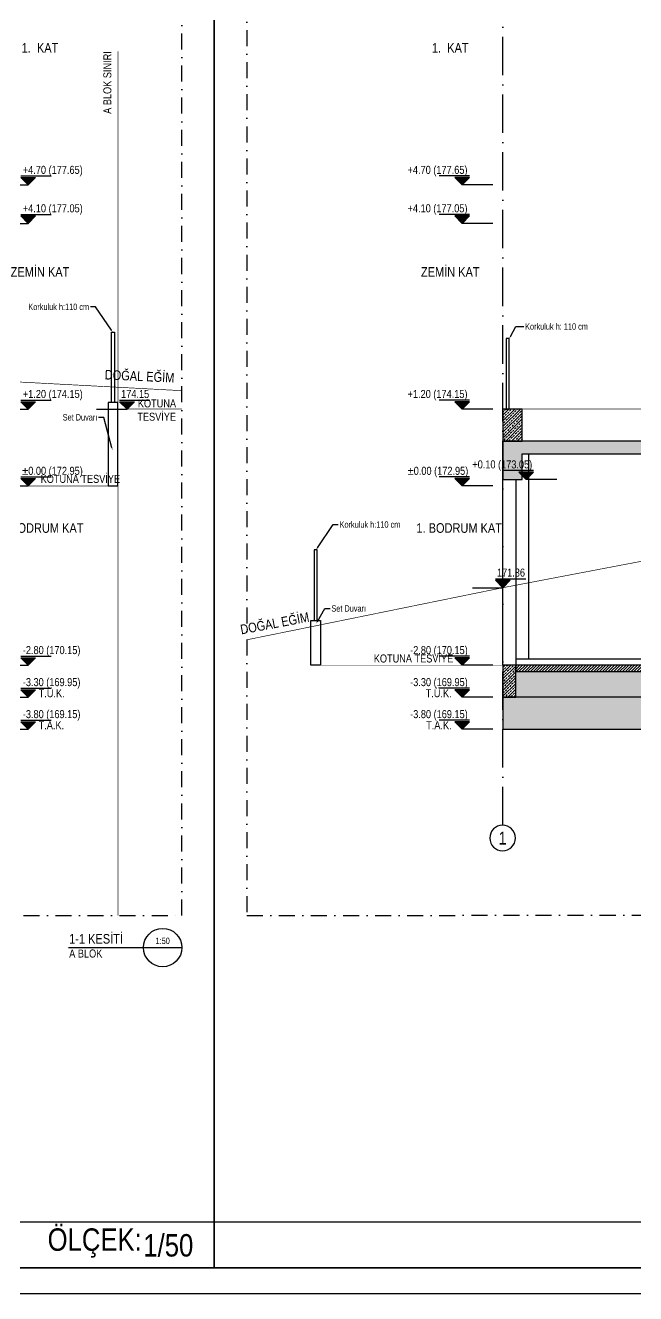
# Model space of a CAD drawing. Header units: millimetres. Extents: x 82776 to 137242, y 11666 to 27998.
# Drawn here: x 114808 to 115761, y 24998 to 26978 of the extents above; entities that cross this region are included whole.
import ezdxf
from ezdxf import colors
from ezdxf.entities.mleader import LeaderData, LeaderLine
from ezdxf.enums import TextEntityAlignment as Align
from ezdxf.math import Vec2, Vec3

# ---------------------------------------------------------------- set-up
doc = ezdxf.new("R2010")
doc.units = ezdxf.units.MM
for name, pattern in [('ACAD_ISO03W100', [30, 12, -18]), ('ACAD_ISO10W100', [18, 12, -3, 0, -3]), ('DASHDOT', [1, 0.5, -0.25, 0, -0.25]), ('DASHED', [15, 10, -5])]:
    doc.linetypes.add(name, pattern=pattern)
doc.layers.add('0_IFC_Blok Sınırı', color=32, linetype='ACAD_ISO03W100', lineweight=0)
for name, color, linetype in [('0_IFC_Elevation_4', 11, 'Continuous'), ('0_IFC_Elevation_5', 252, 'Continuous'), ('0_IFC_Grid', 14, 'ACAD_ISO10W100'), ('0_IFC_Grid_Text_100', 14, 'Continuous'), ('0_IFC_Hatch_Structure', 251, 'Continuous'), ('0_IFC_Legend_Text', 7, 'Continuous'), ('0_IFC_Legend_Viewport', 7, 'Continuous'), ('0_IFC_Notation_Level_50', 160, 'Continuous'), ('0_IFC_Notation_Section_50', 10, 'Continuous'), ('0_IFC_Text_Explanation_100', 231, 'Continuous'), ('0_IFC_Text_Explanation_50', 231, 'Continuous'), ('1_IFC_Concrete_Section', 50, 'Continuous'), ('2_IFC_Handrail', 181, 'Continuous'), ('2_IFC_Wall', 130, 'Continuous'), ('4_IFC_Floor_Cladding', 143, 'Continuous'), ('7_IFC_Landscape', 45, 'Continuous')]:
    doc.layers.add(name, color=color, linetype=linetype)
doc.styles.add('IFC_TEXT', font='ARIALN.TTF')

# ---------------------------------------------------------------- blocks, each defined once
blk = doc.blocks.new('*U2166')
blk.add_lwpolyline([(-739.4, 0), (0, 0), (0, 71.5), (-739.4, 71.5)], close=True)
at = {"layer": '0_IFC_Legend_Viewport', "transparency": 33554687}
blk.add_lwpolyline([(-3804.9, 2920), (0, 2920), (0, 0), (-3804.9, 0)], close=True, dxfattribs=at)
at = {"style": 'IFC_TEXT'}
for tag, p in [('PAFTA', (-2729.5, 17.9)), ('KOT', (-1159.1, 18)), ('OLCEK', (-110.4, 17.9))]:
    blk.add_attdef(tag, p, '', height=35, dxfattribs=at)
at = {"layer": '0_IFC_Legend_Text', "transparency": 33554687, "insert": (-259.9, 61.9), "char_height": 35, "attachment_point": 1, "style": 'IFC_TEXT'}
blk.add_mtext_dynamic_manual_height_columns('ÖLÇEK:', width=490.238, gutter_width=61.4, heights=[0], dxfattribs=at)
blk = doc.blocks.new('*U2167')
blk.add_lwpolyline([(-3170.3, 0), (-1182.8, 0), (-1182.8, 71.5), (-3170.3, 71.5)], close=True)
at = {"layer": '0_IFC_Legend_Viewport', "transparency": 33554687}
blk.add_lwpolyline([(-3170.3, 2920), (0, 2920), (0, 0), (-3170.3, 0)], close=True, dxfattribs=at)
at = {"style": 'IFC_TEXT'}
for tag, p in [('PAFTA', (-2412.2, 17.9)), ('KOT', (-1159.1, 18)), ('OLCEK', (-110.4, 17.9))]:
    blk.add_attdef(tag, p, '', height=35, dxfattribs=at)
blk = doc.blocks.new('*U120')
at = {"layer": '0_IFC_Text_Explanation_100'}
blk.add_lwpolyline([(-177.2, 0), (0, 0)], dxfattribs=at)
blk.add_circle((-30, 0), 30, dxfattribs=at)
at = {"layer": '0_IFC_Text_Explanation_100', "style": 'IFC_TEXT'}
for tag, p, height in [('TITLE', (-176, 6.2), 15), ('SHEET_NO', (-176, -15.5), 12.5)]:
    blk.add_attdef(tag, p, '', height=height, dxfattribs=at)
for tag, p in [('SCALE', (-30, 10.6)), ('DRAWING_NO', (-30, -11.3))]:
    blk.add_attdef(tag, text='', height=10, dxfattribs=at).set_placement(p, align=Align.MIDDLE)
blk = doc.blocks.new('A_1-1 KST_DE')
at = {"layer": '0_IFC_Elevation_4', "linetype": 'DASHED', "const_width": 1}
blk.add_lwpolyline([(-462, 46.3), (0, 52), (2000, 50), (2400, 28.7)], dxfattribs=at)
at = {"layer": '0_IFC_Elevation_4', "linetype": 'DASHED', "ltscale": 3, "insert": (2279.9, 61.3), "char_height": 15, "attachment_point": 1, "rotation": 357.3833, "style": 'IFC_TEXT'}
blk.add_mtext_dynamic_manual_height_columns('\\pxt4;DOĞAL EĞİM', width=252.297, gutter_width=125, heights=[0], dxfattribs=at)
blk = doc.blocks.new('0_IFC_NOT_RUDELEVEL_50_N')
at = {"layer": '0_IFC_Notation_Level_50'}
h = blk.add_hatch(color=256, dxfattribs=at)
h.dxf.hatch_style = 1
h.paths.add_polyline_path([(-201.6, 201.6), (201.6, 201.6), (0, 0)])
for p, q in [((-834.4, 0), (0, 0)), ((-201.6, 246.4), (627.2, 246.4))]:
    blk.add_line(p, q, dxfattribs=at)
blk.add_lwpolyline([(-201.6, 201.6), (201.6, 201.6), (0, 0), (-201.6, 201.6)], dxfattribs=at)
at = {"layer": '0_IFC_Notation_Level_50', "style": 'IFC_TEXT'}
blk.add_attdef('LEVEL', (-201.6, 302.4), '', height=280, dxfattribs=at)
blk = doc.blocks.new('*U2140')
ref = blk.add_blockref('0_IFC_NOT_RUDELEVEL_50_N', (0, 1322.8), dxfattribs=dict(xscale=0.057142857142768, yscale=0.057142857142768, zscale=0.057142857142768))
ref.add_attrib('LEVEL', '+8.93 (181.88)', (-8.2, 1340), dxfattribs={"layer": '0_IFC_Notation_Level_50', "height": 12.5, "style": 'IFC_TEXT'})
ref = blk.add_blockref('0_IFC_NOT_RUDELEVEL_50_N', (0, 1250), dxfattribs=dict(xscale=0.057142857142768, yscale=0.057142857142768, zscale=0.057142857142768))
ref.add_attrib('LEVEL', '+8.20 (181.15)', (-8.2, 1267.3), dxfattribs={"layer": '0_IFC_Notation_Level_50', "height": 12.5, "style": 'IFC_TEXT'})
ref = blk.add_blockref('0_IFC_NOT_RUDELEVEL_50_N', (0, 1190), dxfattribs=dict(xscale=0.057142857142768, yscale=0.057142857142768, zscale=0.057142857142768))
ref.add_attrib('LEVEL', '+7.60 (180.55)', (-8.2, 1207.3), dxfattribs={"layer": '0_IFC_Notation_Level_50', "height": 12.5, "style": 'IFC_TEXT'})
ref = blk.add_blockref('0_IFC_NOT_RUDELEVEL_50_N', (0, 900), dxfattribs=dict(xscale=0.057142857142768, yscale=0.057142857142768, zscale=0.057142857142768))
ref.add_attrib('LEVEL', '+4.70 (177.65)', (-8.2, 917.3), dxfattribs={"layer": '0_IFC_Notation_Level_50', "height": 12.5, "style": 'IFC_TEXT'})
ref = blk.add_blockref('0_IFC_NOT_RUDELEVEL_50_N', (0, 840), dxfattribs=dict(xscale=0.057142857142768, yscale=0.057142857142768, zscale=0.057142857142768))
ref.add_attrib('LEVEL', '+4.10 (177.05)', (-8.2, 857.3), dxfattribs={"layer": '0_IFC_Notation_Level_50', "height": 12.5, "style": 'IFC_TEXT'})
ref = blk.add_blockref('0_IFC_NOT_RUDELEVEL_50_N', (0, 550), dxfattribs=dict(xscale=0.057142857142768, yscale=0.057142857142768, zscale=0.057142857142768))
ref.add_attrib('LEVEL', '+1.20 (174.15)', (-8.2, 567.3), dxfattribs={"layer": '0_IFC_Notation_Level_50', "height": 12.5, "style": 'IFC_TEXT'})
ref = blk.add_blockref('0_IFC_NOT_RUDELEVEL_50_N', (-100, 440), dxfattribs=dict(xscale=0.057142857142768, yscale=0.057142857142768, zscale=0.057142857142768))
ref.add_attrib('LEVEL', '+0.10 (173.05)', (-109.3, 457.3), dxfattribs={"layer": '0_IFC_Notation_Level_50', "height": 12.5, "style": 'IFC_TEXT'})
ref = blk.add_blockref('0_IFC_NOT_RUDELEVEL_50_N', (0, 430), dxfattribs=dict(xscale=0.057142857142768, yscale=0.057142857142768, zscale=0.057142857142768))
ref.add_attrib('LEVEL', '%%P0.00 (172.95)', (-9.3, 447.3), dxfattribs={"layer": '0_IFC_Notation_Level_50', "height": 12.5, "style": 'IFC_TEXT'})
ref = blk.add_blockref('0_IFC_NOT_RUDELEVEL_50_N', (0, 150), dxfattribs=dict(xscale=0.057142857142768, yscale=0.057142857142768, zscale=0.057142857142768))
ref.add_attrib('LEVEL', '-2.80 (170.15)', (-8.2, 167.3), dxfattribs={"layer": '0_IFC_Notation_Level_50', "height": 12.5, "style": 'IFC_TEXT'})
ref = blk.add_blockref('0_IFC_NOT_RUDELEVEL_50_N', (0, 100), dxfattribs=dict(xscale=0.057142857142768, yscale=0.057142857142768, zscale=0.057142857142768))
ref.add_attrib('LEVEL', '-3.30 (169.95)', (-8.2, 117.3), dxfattribs={"layer": '0_IFC_Notation_Level_50', "height": 12.5, "style": 'IFC_TEXT'})
ref = blk.add_blockref('0_IFC_NOT_RUDELEVEL_50_N', (0, 50), dxfattribs=dict(xscale=0.057142857142768, yscale=0.057142857142768, zscale=0.057142857142768))
ref.add_attrib('LEVEL', '-3.80 (169.15)', (-8.2, 67.3), dxfattribs={"layer": '0_IFC_Notation_Level_50', "height": 12.5, "style": 'IFC_TEXT'})
at = {"layer": '0_IFC_Notation_Level_50', "char_height": 12.5, "attachment_point": 1, "style": 'IFC_TEXT'}
for s, insert in [('MAHYA KOTU', (16.5, 1335.3)), ('SAÇAK KOTU', (16.5, 1262.5)), ('T.Ü.K.', (16.5, 112.5)), ('T.A.K.', (16.5, 62.5))]:
    blk.add_mtext_dynamic_manual_height_columns(s, width=128.311, gutter_width=12.5, heights=[0], dxfattribs=dict(at, insert=insert))
at = {"layer": '0_IFC_Text_Explanation_50', "char_height": 15, "attachment_point": 5, "style": 'IFC_TEXT'}
for s, insert in [('\\pxt4;1.  KAT', (18.6, 1114.1)), ('\\pxt4;ZEMİN KAT', (18.6, 764.1)), ('\\pxi-0.46999,l1.46999,t1.46999,4;1. BODRUM KAT', (12.2, 364.1))]:
    blk.add_mtext_dynamic_manual_height_columns(s, width=215.825, gutter_width=125, heights=[0], dxfattribs=dict(at, insert=insert))
blk = doc.blocks.new('A_A-A KST_ALTLIK')
at = {"layer": '0_IFC_Elevation_5'}
h = blk.add_hatch(dxfattribs=at)
h.set_pattern_fill('AR-CONC', color=256, scale=0.1, angle=180)
h.set_pattern_definition([(230, (-109822.608, -13827.086), (-18.218467, 1.5939086), [1.905, -20.955]), (175, (-109822.608, -13827.086), (3.524342, -19.1056845), [1.524, -16.7640584]), (280.451445, (-109824.126, -13826.953), (-14.6941247, -17.5117752), [1.619001, -17.8090245]), (226.1842, (-109822.608, -13832.166), (-27.107904, 4.204233), [2.8575, -31.4325]), (276.635558, (-109824.867, -13831.815), (-23.7404134, -24.7426125), [2.428502, -26.713561]), (171.18415, (-109822.608, -13832.166), (-23.7404134, -24.7426125), [2.285997, -25.145973]), (201, (-109825.148, -13830.896), (-15.1614391, 10.2265198), [1.905, -20.955]), (146, (-109825.148, -13830.896), (-6.1802028, -18.4187966), [1.524, -16.764]), (251.451445, (-109826.412, -13830.044), (-21.341642, -8.192277), [1.619001, -17.8089938]), (217.5, (-109822.608, -13827.086), (-0.30886033, -8.4555039), [0, -16.5608, 0, -17.018, 0, -16.8275]), (187.5, (-109822.608, -13827.086), (-6.68196625, -10.0180575), [0, -9.7028, 0, -16.1798, 0, -6.4135]), (147.5, (-109816.944, -13827.086), (-13.5590595, 0.5728744), [0, -6.35, 0, -19.812, 0, -26.289]), (137.5, (-109814.404, -13827.086), (-14.8129181, -2.5426491), [0, -8.255, 0, -13.1572, 0, -18.669])])
h.paths.add_polyline_path([(-1795, 40), (-1365, 40), (-1365, 0), (-1795, 0)])
at = {"layer": '0_IFC_Hatch_Structure'}
h = blk.add_hatch(dxfattribs=at)
h.set_pattern_fill('ANSI33', color=256, angle=180)
h.set_pattern_definition([(225, (-112087.661, -25929.086), (4.49012806, -4.49012806), []), (225, (-112092.1514, -25929.086), (4.49012806, -4.49012806), [3.175, -1.5875])])
h.paths.add_polyline_path([(-165, 1130), (35, 1130), (35, 1150), (-1015, 1150), (-1015, 1130), (-865, 1130), (-865, 1090), (-835, 1090), (-835, 1130), (-195, 1130), (-195, 1090), (-165, 1090)])
h.paths.add_polyline_path([(-165, 780), (-15, 780), (-15, 800), (-865, 800), (-865, 740), (-835, 740), (-835, 780), (-195, 780), (-195, 740), (-165, 740)])
h.paths.add_polyline_path([(-1815, 400), (-1815, 340), (-1785, 340), (-1785, 380), (-865, 380), (-865, 340), (-835, 340), (-835, 430), (-195, 430), (-195, 390), (-165, 390), (-165, 430), (-35, 430), (-35, 0), (-885, 0), (-885, -90), (-1345, -90), (-1345, 0), (-1815, 0), (-1815, -50), (-1395, -50), (-1395, -140), (-835, -140), (-835, -50), (-5, -50), (-5, 450), (-865, 450), (-865, 400)])
h.paths.add_polyline_path([(-1815, 400), (-1785, 400), (-1785, 450), (-1815, 450)], flags=0)
h = blk.add_hatch(dxfattribs=at)
h.set_pattern_fill('ANSI33', color=256, angle=180)
h.set_pattern_definition([(225, (-122630.6204, -31149.7296), (4.49012806, -4.49012806), []), (225, (-122635.1105, -31149.7296), (4.49012806, -4.49012806), [3.175, -1.5875])])
h.paths.add_polyline_path([(-1815, 400), (-1785, 400), (-1785, 450), (-1815, 450)])
h = blk.add_hatch(dxfattribs=at)
h.set_pattern_fill('ANSI33', color=256, angle=180)
h.set_pattern_definition([(225, (-113800.903, -25929.086), (4.49012806, -4.49012806), []), (225, (-113805.393, -25929.086), (4.49012806, -4.49012806), [3.175, -1.5875])])
h.paths.add_polyline_path([(-1815, 0), (-1795, 0), (-1795, 50), (-1815, 50)])
h = blk.add_hatch(dxfattribs=at)
h.set_pattern_fill('ANSI31', color=256, angle=180)
h.set_pattern_definition([(225, (-115560.903, -25929.0858), (2.24506403, -2.24506403), [])])
h.paths.add_polyline_path([(-1795, 40), (-1365, 40), (-1365, 50), (-1795, 50)])
at = {"layer": '0_IFC_Elevation_4'}
blk.add_lwpolyline([(-1775, 380), (-1775, 60)], dxfattribs=at)
at = {"layer": '1_IFC_Concrete_Section'}
for points in [[(-1345, 0), (-1815, 0), (-1815, -50), (-1395, -50)], [(-865, 400), (-1815, 400), (-1815, 340), (-1785, 340), (-1785, 380), (-865, 380)]]:
    blk.add_lwpolyline(points, dxfattribs=at)
for points in [[(-1815, 400), (-1785, 400), (-1785, 450), (-1815, 450)], [(-1815, 0), (-1795, 0), (-1795, 50), (-1815, 50)], [(-1795, 40), (-1365, 40), (-1365, 50), (-1795, 50)]]:
    blk.add_lwpolyline(points, close=True, dxfattribs=at)
at = {"layer": '2_IFC_Wall'}
blk.add_lwpolyline([(-1795, 50), (-1815, 50), (-1815, 340), (-1795, 340)], close=True, dxfattribs=at)
at = {"layer": '4_IFC_Floor_Cladding'}
blk.add_lwpolyline([(-1795, 60), (-1345, 60), (-1345, 50)], dxfattribs=at)
blk = doc.blocks.new('0_IFC_AXIS_TEXT_100')
at = {"layer": '0_IFC_Grid_Text_100'}
blk.add_circle((0, 1000), 1000, dxfattribs=at)
at = {"layer": '0_IFC_Grid_Text_100', "style": 'IFC_TEXT'}
blk.add_attdef('AXIS_NO', text='', height=1000, dxfattribs=at).set_placement((0, 993), align=Align.MIDDLE_CENTER)
blk = doc.blocks.new('A_A-A KST_AKS')
at = {"layer": '0_IFC_Grid', "ltscale": 5}
blk.add_lwpolyline([(0, -1770.00231), (0, -200.01277)], dxfattribs=at)
ref = blk.add_blockref('0_IFC_AXIS_TEXT_100', (-0.53404, -1809.99285), dxfattribs=dict(xscale=-0.02, yscale=0.02, zscale=0.02))
ref.add_attrib('AXIS_NO', '1', dxfattribs={"layer": '0_IFC_Grid_Text_100', "height": 20, "rotation": 0, "style": 'IFC_TEXT'}).set_placement((-0.53404, -1790.13853), align=Align.MIDDLE_CENTER)
blk = doc.blocks.new('A_A-A KST_DE')
at = {"layer": '0_IFC_Elevation_4', "linetype": 'DASHED', "const_width": 1}
blk.add_lwpolyline([(-300, 159.9), (0, 221), (1800, 564), (2347.9, 673.8)], dxfattribs=at)
ref = blk.add_blockref('0_IFC_NOT_RUDELEVEL_50_N', (0, 221), dxfattribs=dict(xscale=0.057142857142768, yscale=0.057142857142768, zscale=0.057142857142768))
ref.add_attrib('LEVEL', '171.36', (-9.3, 238.3), dxfattribs={"layer": '0_IFC_Notation_Level_50', "height": 12.5, "style": 'IFC_TEXT'})
at = {"layer": '0_IFC_Elevation_4', "linetype": 'DASHED', "ltscale": 3, "insert": (-411.3, 162.7), "char_height": 15, "attachment_point": 1, "rotation": 10.6717, "style": 'IFC_TEXT'}
blk.add_mtext_dynamic_manual_height_columns('\\pxt4;DOĞAL EĞİM', width=252.297, gutter_width=125, heights=[0], dxfattribs=at)
blk = doc.blocks.new('*U2139')
ref = blk.add_blockref('0_IFC_NOT_RUDELEVEL_50_N', (0, 1322.8), dxfattribs=dict(xscale=-0.057142857142768, yscale=0.057142857142768, zscale=0.057142857142768))
ref.add_attrib('LEVEL', '+8.93 (181.88)', (-85.3, 1340), dxfattribs={"layer": '0_IFC_Notation_Level_50', "height": 12.5, "style": 'IFC_TEXT'})
ref = blk.add_blockref('0_IFC_NOT_RUDELEVEL_50_N', (0, 1250), dxfattribs=dict(xscale=-0.057142857142768, yscale=0.057142857142768, zscale=0.057142857142768))
ref.add_attrib('LEVEL', '+8.20 (181.15)', (-85.3, 1267.3), dxfattribs={"layer": '0_IFC_Notation_Level_50', "height": 12.5, "style": 'IFC_TEXT'})
ref = blk.add_blockref('0_IFC_NOT_RUDELEVEL_50_N', (0, 1190), dxfattribs=dict(xscale=-0.057142857142768, yscale=0.057142857142768, zscale=0.057142857142768))
ref.add_attrib('LEVEL', '+7.60 (180.55)', (-85.3, 1207.3), dxfattribs={"layer": '0_IFC_Notation_Level_50', "height": 12.5, "style": 'IFC_TEXT'})
ref = blk.add_blockref('0_IFC_NOT_RUDELEVEL_50_N', (0, 900), dxfattribs=dict(xscale=-0.057142857142768, yscale=0.057142857142768, zscale=0.057142857142768))
ref.add_attrib('LEVEL', '+4.70 (177.65)', (-85.3, 917.3), dxfattribs={"layer": '0_IFC_Notation_Level_50', "height": 12.5, "style": 'IFC_TEXT'})
ref = blk.add_blockref('0_IFC_NOT_RUDELEVEL_50_N', (0, 840), dxfattribs=dict(xscale=-0.057142857142768, yscale=0.057142857142768, zscale=0.057142857142768))
ref.add_attrib('LEVEL', '+4.10 (177.05)', (-85.3, 857.3), dxfattribs={"layer": '0_IFC_Notation_Level_50', "height": 12.5, "style": 'IFC_TEXT'})
ref = blk.add_blockref('0_IFC_NOT_RUDELEVEL_50_N', (0, 550), dxfattribs=dict(xscale=-0.057142857142768, yscale=0.057142857142768, zscale=0.057142857142768))
ref.add_attrib('LEVEL', '+1.20 (174.15)', (-85.3, 567.3), dxfattribs={"layer": '0_IFC_Notation_Level_50', "height": 12.5, "style": 'IFC_TEXT'})
ref = blk.add_blockref('0_IFC_NOT_RUDELEVEL_50_N', (0, 430), dxfattribs=dict(xscale=-0.057142857142768, yscale=0.057142857142768, zscale=0.057142857142768))
ref.add_attrib('LEVEL', '%%P0.00 (172.95)', (-85.3, 447.3), dxfattribs={"layer": '0_IFC_Notation_Level_50', "height": 12.5, "style": 'IFC_TEXT'})
ref = blk.add_blockref('0_IFC_NOT_RUDELEVEL_50_N', (100, 440), dxfattribs=dict(xscale=-0.057142857142768, yscale=0.057142857142768, zscale=0.057142857142768))
ref.add_attrib('LEVEL', '+0.10 (173.05)', (15.8, 457.3), dxfattribs={"layer": '0_IFC_Notation_Level_50', "height": 12.5, "style": 'IFC_TEXT'})
ref = blk.add_blockref('0_IFC_NOT_RUDELEVEL_50_N', (0, 150), dxfattribs=dict(xscale=-0.057142857142768, yscale=0.057142857142768, zscale=0.057142857142768))
ref.add_attrib('LEVEL', '-2.80 (170.15)', (-81.3, 167.3), dxfattribs={"layer": '0_IFC_Notation_Level_50', "height": 12.5, "style": 'IFC_TEXT'})
ref = blk.add_blockref('0_IFC_NOT_RUDELEVEL_50_N', (0, 100), dxfattribs=dict(xscale=-0.057142857142768, yscale=0.057142857142768, zscale=0.057142857142768))
ref.add_attrib('LEVEL', '-3.30 (169.95)', (-81.3, 117.3), dxfattribs={"layer": '0_IFC_Notation_Level_50', "height": 12.5, "style": 'IFC_TEXT'})
ref = blk.add_blockref('0_IFC_NOT_RUDELEVEL_50_N', (0, 50), dxfattribs=dict(xscale=-0.057142857142768, yscale=0.057142857142768, zscale=0.057142857142768))
ref.add_attrib('LEVEL', '-3.80 (169.15)', (-81.3, 67.3), dxfattribs={"layer": '0_IFC_Notation_Level_50', "height": 12.5, "style": 'IFC_TEXT'})
at = {"layer": '0_IFC_Notation_Level_50', "char_height": 12.5, "attachment_point": 3, "style": 'IFC_TEXT'}
for s, insert in [('MAHYA KOTU', (-16.5, 1335.3)), ('SAÇAK KOTU', (-16.5, 1262.5)), ('T.Ü.K.', (-16.5, 112.5)), ('T.A.K.', (-16.5, 62.5))]:
    blk.add_mtext_dynamic_manual_height_columns(s, width=128.311, gutter_width=12.5, heights=[0], dxfattribs=dict(at, insert=insert))
at = {"layer": '0_IFC_Text_Explanation_50', "char_height": 15, "attachment_point": 5, "style": 'IFC_TEXT'}
for s, insert in [('\\pxt4;1.  KAT', (-18.6, 1114.1)), ('\\pxt4;ZEMİN KAT', (-18.6, 764.1)), ('\\pxi-0.46999,l1.46999,t1.46999,4;1. BODRUM KAT', (-12.2, 364.1))]:
    blk.add_mtext_dynamic_manual_height_columns(s, width=215.825, gutter_width=125, heights=[0], dxfattribs=dict(at, insert=insert))
blk = doc.blocks.new('A_KST 1-1')
at = {"layer": '0_IFC_Blok Sınırı', "ltscale": 0.3, "const_width": 1}
blk.add_lwpolyline([(100, 78.9), (100, 1428.9)], dxfattribs=at)
at = {"layer": '0_IFC_Notation_Section_50', "linetype": 'DASHDOT', "ltscale": 50}
blk.add_lwpolyline([(200, 78.9), (200, 1912.7), (-3504.4, 1912.7), (-3504.4, 78.9)], close=True, dxfattribs=at)
at = {"layer": '2_IFC_Handrail'}
blk.add_lwpolyline([(90, 880), (90, 990), (95, 990), (95, 880)], close=True, dxfattribs=at)
at = {"layer": '2_IFC_Wall'}
blk.add_lwpolyline([(100, 750), (100, 880), (85, 880), (85, 750)], close=True, dxfattribs=at)
at = {"layer": '7_IFC_Landscape', "const_width": 1}
blk.add_lwpolyline([(-200, 750), (100, 750), (100, 870), (200, 870)], dxfattribs=at)
for name, p in [('*U2140', (-40.2, 320)), ('A_1-1 KST_DE', (-2200, 870))]:
    blk.add_blockref(name, p)
ref = blk.add_blockref('0_IFC_NOT_RUDELEVEL_50_N', (114.3, 870), dxfattribs=dict(xscale=0.057142857142768, yscale=0.057142857142768, zscale=0.057142857142768))
ref.add_attrib('LEVEL', '174.15', (105.1, 887.3), dxfattribs={"layer": '0_IFC_Notation_Level_50', "height": 12.5, "style": 'IFC_TEXT'})
blk.add_blockref('*U120', (200, 28.9)).add_auto_attribs({'TITLE': '1-1 KESİTİ', 'SCALE': '1:50', 'SHEET_NO': 'A BLOK'})
at = {"layer": '0_IFC_Blok Sınırı', "insert": (90, 1428.9), "char_height": 12.5, "attachment_point": 9, "rotation": 90, "style": 'IFC_TEXT'}
blk.add_mtext_dynamic_manual_height_columns('A BLOK SINIRI', width=126.891, gutter_width=12.5, heights=[0], dxfattribs=at)
at = {"layer": '0_IFC_Notation_Level_50', "char_height": 12.5, "attachment_point": 3, "style": 'IFC_TEXT'}
for width, heights, insert in [(52.542, [50.3], (190.9, 885.1)), (128.311, [0], (103.5, 767.2))]:
    blk.add_mtext_dynamic_manual_height_columns('KOTUNA TESVİYE', width=width, gutter_width=12.5, heights=heights, dxfattribs=dict(at, insert=insert))
at = {"layer": '0_IFC_Text_Explanation_50'}
ml = blk.add_multileader_mtext('Standard', dxfattribs=at)
ml.set_content('Korkuluk h:110 cm', color=256, style='IFC_TEXT')
ml.set_leader_properties()
ml.build(insert=Vec2(0, 0))
ctx = ml.context
ctx.base_point, ctx.char_height, ctx.plane_origin = Vec3(-40.2, 1029.6), 10, Vec3(92.1, 945)
ctx.text_align_type = 2
notes = []
notes.append((ctx, [(0, (1, 1, 0), (65.1, 1029.6), (-1, 0), 8, [(0, [(92.1, 990)], 0, [])])]))
ctx.mtext.insert, ctx.mtext.alignment, ctx.mtext.flow_direction = Vec3(55.1, 1034.6), 3, 5
ml = blk.add_multileader_mtext('Standard', dxfattribs=at)
ml.set_content('Set Duvarı', color=256, style='IFC_TEXT')
ml.set_leader_properties()
ml.build(insert=Vec2(0, 0))
ctx = ml.context
ctx.base_point, ctx.char_height, ctx.plane_origin = Vec3(13.4, 857), 10, Vec3(99.3, 787.7)
ctx.text_align_type = 2
notes.append((ctx, [(1, (1, 1, 0), (77.9, 857), (-1, 0), 8, [(0, [(91.8, 805.6)], 0, [])])]))
ctx.mtext.insert, ctx.mtext.alignment, ctx.mtext.flow_direction = Vec3(67.9, 862.1), 3, 5
for ctx, leaders in notes:
    for number, flags, end, landing, length, lines in leaders:
        leader = LeaderData()
        leader.index, (leader.has_last_leader_line, leader.has_dogleg_vector, leader.attachment_direction) = number, flags
        leader.last_leader_point, leader.dogleg_vector, leader.dogleg_length = Vec3(end), Vec3(landing), length
        for number, points, colour, breaks in lines:
            line = LeaderLine()
            line.index, line.vertices, line.color, line.breaks = number, Vec3.list(points), colors.encode_raw_color(colour), breaks
            leader.lines.append(line)
        ctx.leaders.append(leader)
blk = doc.blocks.new('A_KST A-A')
at = {"layer": '0_IFC_Notation_Section_50', "linetype": 'DASHDOT', "ltscale": 50}
blk.add_lwpolyline([(702.8, 82.4), (702.8, 1916.2), (-2365, 1912.7), (-2365, 78.9)], close=True, dxfattribs=at)
at = {"layer": '2_IFC_Handrail'}
blk.add_lwpolyline([(-2255, 539.9), (-2255, 649.9), (-2260, 649.9), (-2260, 539.9)], close=True, dxfattribs=at)
at = {"layer": '2_IFC_Wall'}
blk.add_lwpolyline([(-2265, 470), (-2265, 539.9), (-2250, 539.9), (-2250, 470)], close=True, dxfattribs=at)
at = {"layer": '0_IFC_Notation_Level_50', "insert": (-2042.6, 486.7), "char_height": 12.5, "attachment_point": 3, "style": 'IFC_TEXT'}
blk.add_mtext_dynamic_manual_height_columns('KOTUNA TESVİYE', width=128.311, gutter_width=12.5, heights=[0], dxfattribs=at)
at = {"layer": '0_IFC_Text_Explanation_50'}
ml = blk.add_multileader_mtext('Standard', dxfattribs=at)
ml.set_content('Korkuluk h:110 cm', color=256, style='IFC_TEXT')
ml.set_leader_properties()
ml.build(insert=Vec2(0, 0))
ctx = ml.context
ctx.base_point, ctx.char_height, ctx.plane_origin = Vec3(-2222.1, 689.5), 10, Vec3(-2257.1, 604.9)
notes = []
notes.append((ctx, [(0, (1, 1, 0), (-2230.1, 689.5), (1, 0), 8, [(0, [(-2257.1, 649.9)], 0, [])])]))
ctx.mtext.insert, ctx.mtext.rotation, ctx.mtext.flow_direction = Vec3(-2220.1, 694.6), 6.283185, 5
ml = blk.add_multileader_mtext('Standard', dxfattribs=at)
ml.set_content('Set Duvarı', color=256, style='IFC_TEXT')
ml.set_leader_properties()
ml.build(insert=Vec2(0, 0))
ctx = ml.context
ctx.base_point, ctx.char_height, ctx.plane_origin = Vec3(-2234.9, 558.5), 10, Vec3(-2264.3, 489.1)
notes.append((ctx, [(1, (1, 1, 0), (-2242.9, 558.5), (1, 0), 8, [(0, [(-2256.8, 534.7)], 0, [])])]))
ctx.mtext.insert, ctx.mtext.rotation, ctx.mtext.flow_direction = Vec3(-2232.9, 563.6), 6.283185, 5
for ctx, leaders in notes:
    for number, flags, end, landing, length, lines in leaders:
        leader = LeaderData()
        leader.index, (leader.has_last_leader_line, leader.has_dogleg_vector, leader.attachment_direction) = number, flags
        leader.last_leader_point, leader.dogleg_vector, leader.dogleg_length = Vec3(end), Vec3(landing), length
        for number, points, colour, breaks in lines:
            line = LeaderLine()
            line.index, line.vertices, line.color, line.breaks = number, Vec3.list(points), colors.encode_raw_color(colour), breaks
            leader.lines.append(line)
        ctx.leaders.append(leader)
blk.add_blockref('A_A-A KST_ALTLIK', (-150, 420))
at = {"layer": '2_IFC_Handrail'}
blk.add_lwpolyline([(-1955, 870), (-1955, 980), (-1960, 980), (-1960, 870)], close=True, dxfattribs=at)
at = {"layer": '7_IFC_Landscape', "const_width": 1}
for points in [[(-1015, 870), (-1965, 870)], [(-1965, 470), (-2265, 470), (-2265, 529.9), (-2365, 509.6)]]:
    blk.add_lwpolyline(points, dxfattribs=at)
for name, p in [('A_A-A KST_AKS', (-1965, 1990)), ('*U2139', (-2028.6, 320)), ('A_A-A KST_DE', (-1965, 370))]:
    blk.add_blockref(name, p)
at = {"layer": '0_IFC_Text_Explanation_50'}
ml = blk.add_multileader_mtext('Standard', dxfattribs=at)
ml.set_content('Korkuluk h: 110 cm', color=256, style='IFC_TEXT')
ml.set_leader_properties()
ml.build(insert=Vec2(0, 0))
ml.multileader.update_dxf_attribs({"text_right_attachment_type": 2, "dogleg_length": 0.36})
ctx = ml.context
ctx.base_point, ctx.char_height, ctx.plane_origin = Vec3(-1932.3, 998.8), 10, Vec3(-1955, 977)
ctx.right_attachment = 2
notes = []
notes.append((ctx, [(0, (1, 1, 0), (-1944.9, 998.8), (1, 0), 12.6, [(0, [(-1955, 980)], 0, [])])]))
ctx.mtext.insert, ctx.mtext.flow_direction = Vec3(-1930.3, 1003.9), 5
for ctx, leaders in notes:
    for number, flags, end, landing, length, lines in leaders:
        leader = LeaderData()
        leader.index, (leader.has_last_leader_line, leader.has_dogleg_vector, leader.attachment_direction) = number, flags
        leader.last_leader_point, leader.dogleg_vector, leader.dogleg_length = Vec3(end), Vec3(landing), length
        for number, points, colour, breaks in lines:
            line = LeaderLine()
            line.index, line.vertices, line.color, line.breaks = number, Vec3.list(points), colors.encode_raw_color(colour), breaks
            leader.lines.append(line)
        ctx.leaders.append(leader)

msp = doc.modelspace()

# ---------------------------------------------------------------- linework, layer by layer
msp.add_lwpolyline([(82776.4, 27997.6), (82776.4, 24997.6), (137241.5, 24997.6), (137241.5, 27997.6)], close=True)

# ---------------------------------------------------------------- block references
ref = msp.add_blockref('*U2166', (115102.4, 25037.6))
ref.add_attrib('OLCEK', '1/50', (114992, 25055.5), dxfattribs={"height": 35, "style": 'IFC_TEXT'})
msp.add_blockref('*U2167', (118272.7, 25037.6))

# ---------------------------------------------------------------- next in the draw order: block references
for name, p in [('A_KST 1-1', (114852.2, 25509.1)), ('A_KST A-A', (117518.6, 25509.1))]:
    msp.add_blockref(name, p)

doc.saveas('drawing.dxf')
